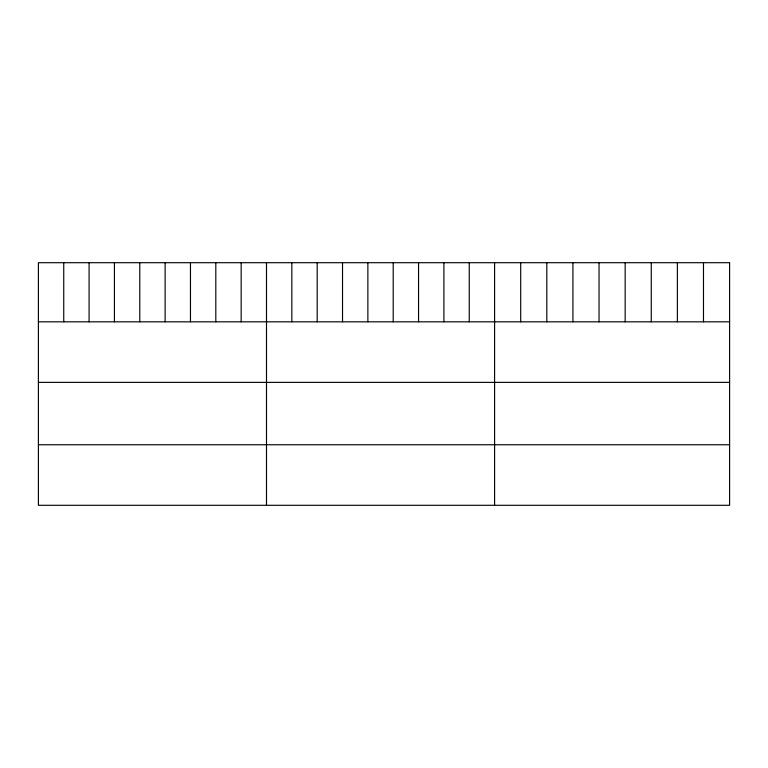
<?xml version="1.0" encoding="UTF-8"?>
<svg xmlns="http://www.w3.org/2000/svg" width="768" height="768" viewBox="0 0 768 768"><rect width="100%" height="100%" fill="white"/><g stroke="black" fill="none" stroke-linecap="round" stroke-linejoin="round"><path stroke-width="1.15" d="M38.4 321.83L729.6 321.83M38.4 382.378L729.6 382.378M38.4 444.758L729.6 444.758M703.488 262.704L703.488 321.83M677.376 262.704L677.376 321.83M651.264 262.704L651.264 321.83M625.152 262.704L625.152 321.83M599.04 262.704L599.04 321.83M572.928 262.704L572.928 321.83M546.816 262.704L546.816 321.83M520.704 262.704L520.704 321.83M494.592 262.704L494.592 505.296M469.248 262.704L469.248 321.83M443.904 262.704L443.904 321.83M418.56 262.704L418.56 321.83M393.216 262.704L393.216 321.83M367.872 262.704L367.872 321.83M342.528 262.704L342.528 321.83M317.184 262.704L317.184 321.83M291.84 262.704L291.84 321.83M266.496 262.704L266.496 505.296M241.152 262.704L241.152 321.83M215.808 262.704L215.808 321.83M190.464 262.704L190.464 321.83M165.12 262.704L165.12 321.83M139.776 262.704L139.776 321.83M114.432 262.704L114.432 321.83M89.088 262.704L89.088 321.83M63.744 262.704L63.744 321.83M729.6 262.704L38.4 262.704L38.4 505.296L729.6 505.296L729.6 262.704"/></g></svg>
